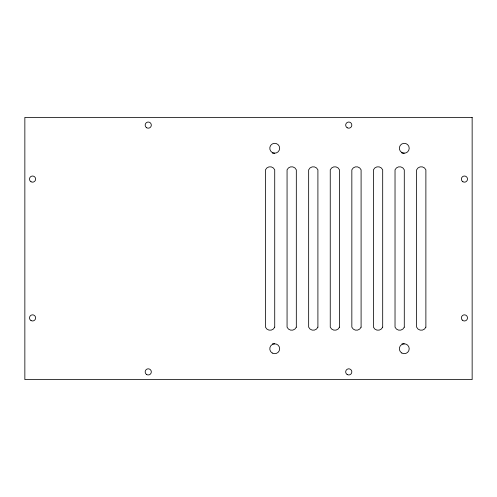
<?xml version="1.0" encoding="UTF-8"?>
<svg xmlns="http://www.w3.org/2000/svg" width="497" height="497" viewBox="0 0 497 497"><rect width="100%" height="100%" fill="white"/><g stroke="black" fill="none" stroke-linecap="round" stroke-linejoin="round"><path stroke-width="0.75" d="M272.406 153.182L274.723 153.182M401.967 153.182L404.285 153.182M272.406 343.818L274.723 343.818M401.967 343.818L404.285 343.818M472.15 117.398L24.85 117.398L24.85 379.602L472.15 379.602L472.15 117.398M425.879 327.163L425.879 169.837A5.013 5.013 0 0 0 416.623 169.837L416.623 327.163A5.013 5.013 0 0 0 425.879 327.163M404.285 327.163L404.285 169.837A5.013 5.013 0 0 0 395.028 169.837L395.028 327.163A5.013 5.013 0 0 0 404.285 327.163M382.69 327.163L382.69 169.837A5.013 5.013 0 0 0 373.433 169.837L373.433 327.163A5.013 5.013 0 0 0 382.69 327.163M361.095 327.163L361.095 169.837A5.013 5.013 0 0 0 351.839 169.837L351.839 327.163A5.013 5.013 0 0 0 361.095 327.163M339.501 327.163L339.501 169.837A5.013 5.013 0 0 0 330.25 169.837L330.25 327.163A5.013 5.013 0 0 0 339.501 327.163M317.906 327.163L317.906 169.837A5.013 5.013 0 0 0 308.656 169.837L308.656 327.163A5.013 5.013 0 0 0 317.906 327.163M296.318 327.163L296.318 169.837A5.013 5.013 0 0 0 287.061 169.837L287.061 327.163A5.013 5.013 0 0 0 296.318 327.163M274.723 327.163L274.723 169.837A5.013 5.013 0 0 0 265.466 169.837L265.466 327.163A5.013 5.013 0 0 0 274.723 327.163M401.818 152.517A4.933 4.933 0 0 0 409.217 148.243A4.933 4.933 0 0 0 401.818 143.968A4.933 4.933 0 0 0 401.818 152.517M272.25 152.517A4.933 4.933 0 0 0 279.656 148.243A4.933 4.933 0 0 0 272.25 143.968A4.933 4.933 0 0 0 272.25 152.517M272.25 353.032A4.933 4.933 0 0 0 279.656 348.757A4.933 4.933 0 0 0 272.25 344.483A4.933 4.933 0 0 0 272.25 353.032M401.818 353.032A4.933 4.933 0 0 0 409.217 348.757A4.933 4.933 0 0 0 401.818 344.483A4.933 4.933 0 0 0 401.818 353.032M31.019 181.765A3.088 3.088 0 0 0 35.647 179.094A3.088 3.088 0 0 0 31.019 176.423A3.088 3.088 0 0 0 31.019 181.765M146.702 374.564A3.088 3.088 0 0 0 151.33 371.893A3.088 3.088 0 0 0 146.702 369.221A3.088 3.088 0 0 0 146.702 374.564M462.893 181.765A3.088 3.088 0 0 0 467.522 179.094A3.088 3.088 0 0 0 462.893 176.423A3.088 3.088 0 0 0 462.893 181.765M146.702 127.779A3.088 3.088 0 0 0 151.33 125.107A3.088 3.088 0 0 0 146.702 122.436A3.088 3.088 0 0 0 146.702 127.779M347.217 127.779A3.088 3.088 0 0 0 351.839 125.107A3.088 3.088 0 0 0 347.217 122.436A3.088 3.088 0 0 0 347.217 127.779M462.26 320.093A3.088 3.088 0 0 0 467.416 318.707A3.088 3.088 0 0 0 463.639 314.93A3.088 3.088 0 0 0 462.26 320.093M347.217 374.564A3.088 3.088 0 0 0 351.839 371.893A3.088 3.088 0 0 0 347.217 369.221A3.088 3.088 0 0 0 347.217 374.564M31.019 320.577A3.088 3.088 0 0 0 35.647 317.906A3.088 3.088 0 0 0 31.019 315.235A3.088 3.088 0 0 0 31.019 320.577"/></g></svg>
